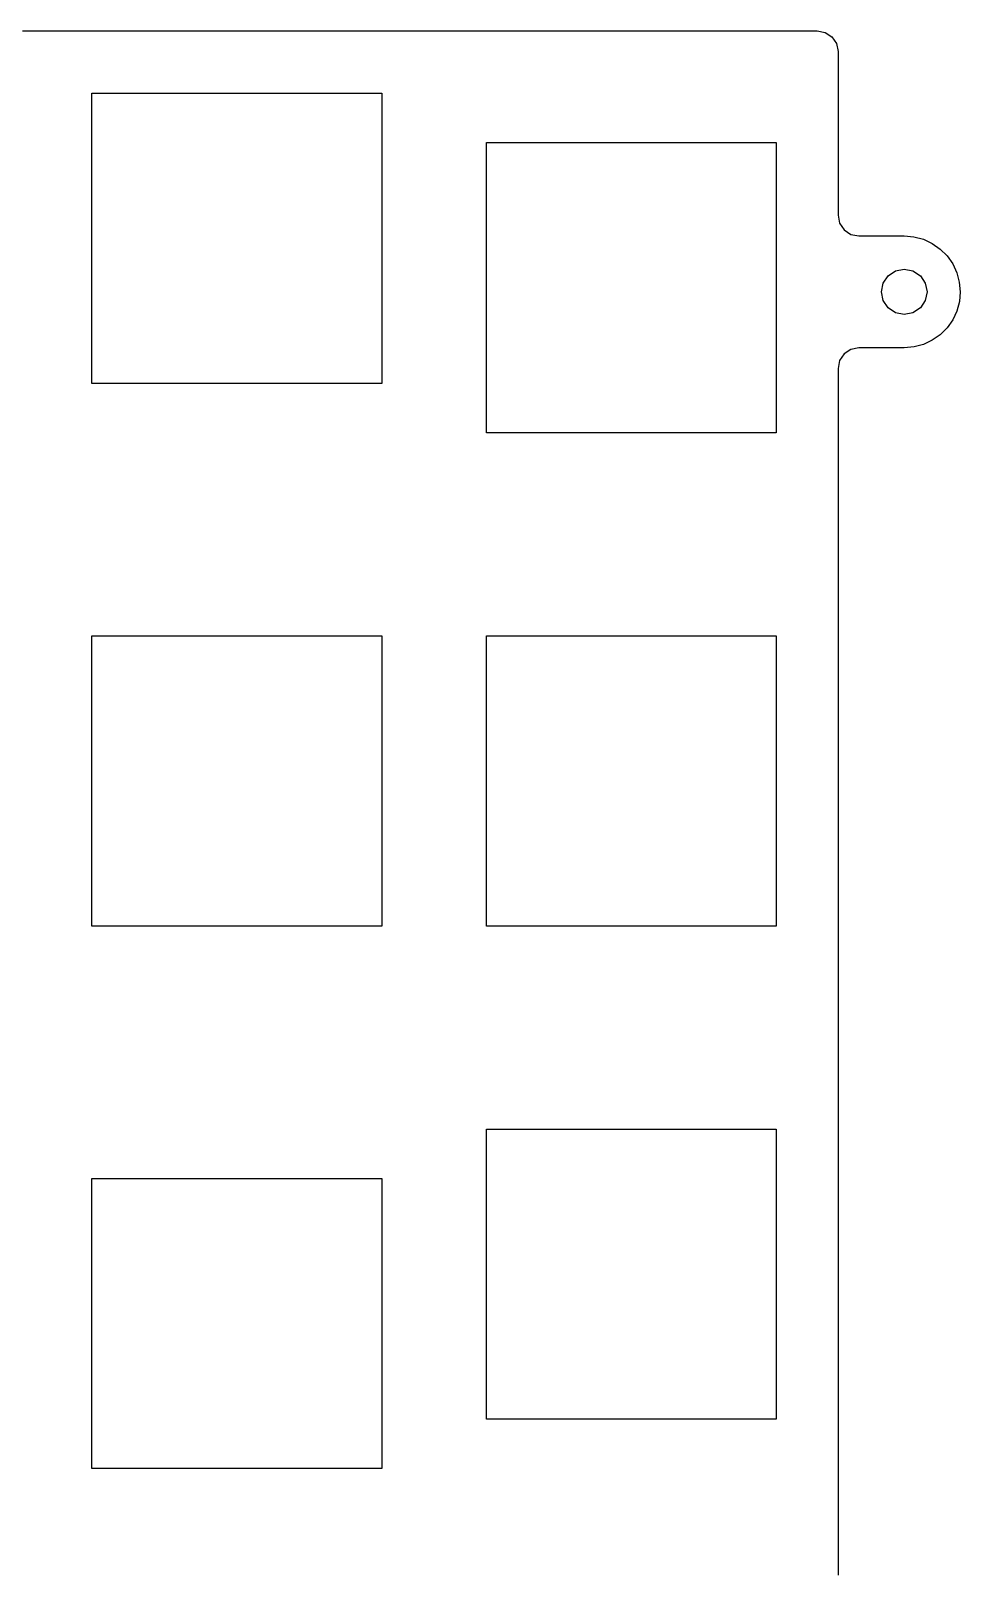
# Model space of a CAD drawing. Extents: x 0 to 218, y 0 to 172.
# Drawn here: x 173.3 to 218.2, y 98 to 172.5 of the extents above; entities that cross this region are included whole.
import ezdxf

# ---------------------------------------------------------------- set-up
doc = ezdxf.new("R2010")
doc.units = 0

msp = doc.modelspace()

# ---------------------------------------------------------------- linework, layer by layer
at = {"layer": 'plate_right'}
for p, q in [((172.918, 172.481), (173.417, 172.481)), ((173.417, 172.481), (173.916, 172.481)), ((173.916, 172.481), (174.415, 172.481)), ((174.415, 172.481), (174.913, 172.481)), ((174.913, 172.481), (175.411, 172.481)), ((175.411, 172.481), (175.91, 172.481)), ((175.91, 172.481), (176.409, 172.481)), ((176.409, 172.481), (176.908, 172.481)), ((176.908, 172.481), (177.405, 172.481)), ((177.405, 172.481), (177.905, 172.481)), ((177.905, 172.481), (178.403, 172.481)), ((178.403, 172.481), (178.902, 172.481)), ((178.902, 172.481), (179.401, 172.481)), ((179.401, 172.481), (179.898, 172.481)), ((179.898, 172.481), (180.397, 172.481)), ((180.397, 172.481), (180.895, 172.481)), ((180.895, 172.481), (181.394, 172.481)), ((181.394, 172.481), (181.892, 172.481)), ((181.892, 172.481), (182.39, 172.481)), ((182.39, 172.481), (182.889, 172.481)), ((182.889, 172.481), (183.388, 172.481)), ((183.388, 172.481), (183.885, 172.481)), ((183.885, 172.481), (184.384, 172.481)), ((184.384, 172.481), (184.883, 172.481)), ((184.883, 172.481), (185.382, 172.481)), ((185.382, 172.481), (185.88, 172.481)), ((185.88, 172.481), (186.379, 172.481)), ((186.379, 172.481), (186.877, 172.481)), ((186.877, 172.481), (187.376, 172.481)), ((187.376, 172.481), (187.875, 172.481)), ((187.875, 172.481), (188.373, 172.481)), ((188.373, 172.481), (188.872, 172.481)), ((188.872, 172.481), (189.371, 172.481)), ((189.371, 172.481), (189.869, 172.481)), ((189.869, 172.481), (190.368, 172.481)), ((190.368, 172.481), (190.867, 172.481)), ((190.867, 172.481), (191.366, 172.481)), ((191.366, 172.481), (191.864, 172.481)), ((191.864, 172.481), (192.362, 172.481)), ((192.362, 172.481), (192.862, 172.481)), ((192.862, 172.481), (193.36, 172.481)), ((193.36, 172.481), (193.859, 172.481)), ((193.859, 172.481), (194.358, 172.481)), ((194.358, 172.481), (194.856, 172.481)), ((194.856, 172.481), (195.355, 172.481)), ((195.355, 172.481), (195.853, 172.481)), ((195.853, 172.481), (196.353, 172.481)), ((196.353, 172.481), (196.852, 172.481)), ((196.852, 172.481), (197.35, 172.481)), ((197.35, 172.481), (197.849, 172.481)), ((197.849, 172.481), (198.347, 172.481)), ((198.347, 172.481), (198.845, 172.481)), ((198.845, 172.481), (199.344, 172.481)), ((199.344, 172.481), (199.843, 172.481)), ((199.843, 172.481), (200.341, 172.481)), ((200.341, 172.481), (200.84, 172.481)), ((200.84, 172.481), (201.338, 172.481)), ((201.338, 172.481), (201.837, 172.481)), ((201.837, 172.481), (202.336, 172.481)), ((202.336, 172.481), (202.834, 172.481)), ((202.834, 172.481), (203.331, 172.481)), ((203.331, 172.481), (203.83, 172.481)), ((203.83, 172.481), (204.329, 172.481)), ((204.329, 172.481), (204.828, 172.481)), ((204.828, 172.481), (205.326, 172.481)), ((205.326, 172.481), (205.824, 172.481)), ((205.824, 172.481), (206.323, 172.481)), ((206.323, 172.481), (206.822, 172.481)), ((206.822, 172.481), (207.321, 172.481)), ((207.321, 172.481), (207.82, 172.481)), ((207.82, 172.481), (208.318, 172.481)), ((208.318, 172.481), (208.817, 172.481)), ((208.817, 172.481), (209.316, 172.481)), ((209.316, 172.481), (209.815, 172.481)), ((209.815, 172.481), (210.314, 172.481)), ((210.314, 172.481), (210.811, 172.481)), ((210.811, 172.481), (211.31, 172.481)), ((211.31, 172.481), (211.693, 172.405)), ((211.693, 172.405), (212.017, 172.188)), ((212.017, 172.188), (212.234, 171.864)), ((212.234, 171.864), (212.31, 171.481)), ((212.31, 171.481), (212.31, 170.986)), ((212.31, 170.986), (212.31, 170.492)), ((212.31, 170.492), (212.31, 169.999)), ((212.31, 169.999), (212.31, 169.504)), ((176.275, 168.965), (176.275, 169.465)), ((176.275, 169.465), (176.775, 169.465)), ((176.775, 169.465), (177.025, 169.465)), ((177.025, 169.465), (177.276, 169.465)), ((177.276, 169.465), (177.776, 169.465)), ((177.776, 169.465), (178.276, 169.465)), ((178.276, 169.465), (178.776, 169.465)), ((178.776, 169.465), (179.275, 169.465)), ((179.275, 169.465), (179.525, 169.465)), ((179.525, 169.465), (179.776, 169.465)), ((179.776, 169.465), (180.276, 169.465)), ((180.276, 169.465), (180.776, 169.465)), ((180.776, 169.465), (181.026, 169.465)), ((181.026, 169.465), (181.277, 169.465)), ((181.277, 169.465), (181.776, 169.465)), ((181.776, 169.465), (182.276, 169.465)), ((182.276, 169.465), (182.776, 169.465)), ((182.776, 169.465), (183.275, 169.465)), ((183.275, 169.465), (183.774, 169.465)), ((183.774, 169.465), (184.024, 169.465)), ((184.024, 169.465), (184.275, 169.465)), ((184.275, 169.465), (184.775, 169.465)), ((184.775, 169.465), (185.275, 169.465)), ((185.275, 169.465), (185.775, 169.465)), ((185.775, 169.465), (186.025, 169.465)), ((186.025, 169.465), (186.276, 169.465)), ((186.276, 169.465), (186.776, 169.465)), ((186.776, 169.465), (187.276, 169.465)), ((187.276, 169.465), (187.776, 169.465)), ((187.776, 169.465), (188.276, 169.465)), ((188.276, 169.465), (188.775, 169.465)), ((188.775, 169.465), (189.275, 169.465)), ((189.275, 169.465), (189.775, 169.465)), ((189.775, 169.465), (190.275, 169.465)), ((190.275, 169.465), (190.275, 168.965)), ((212.31, 169.504), (212.31, 169.011)), ((212.31, 169.011), (212.31, 168.517)), ((176.275, 168.465), (176.275, 168.965)), ((176.275, 167.965), (176.275, 168.465)), ((190.275, 168.965), (190.275, 168.714)), ((190.275, 168.714), (190.275, 168.464)), ((190.275, 168.464), (190.275, 167.964)), ((212.31, 168.517), (212.31, 168.024)), ((176.275, 167.466), (176.275, 167.965)), ((190.275, 167.964), (190.275, 167.464)), ((212.31, 168.024), (212.31, 167.53)), ((212.31, 167.53), (212.31, 167.036)), ((176.275, 166.966), (176.275, 167.466)), ((176.275, 166.466), (176.275, 166.966)), ((190.275, 167.464), (190.275, 166.964)), ((190.275, 166.964), (190.275, 166.465)), ((195.325, 166.584), (195.325, 167.084)), ((195.325, 167.084), (195.825, 167.084)), ((195.825, 167.084), (196.075, 167.084)), ((196.075, 167.084), (196.326, 167.084)), ((196.326, 167.084), (196.826, 167.084)), ((196.826, 167.084), (197.326, 167.084)), ((197.326, 167.084), (197.826, 167.084)), ((197.826, 167.084), (198.325, 167.084)), ((198.325, 167.084), (198.575, 167.084)), ((198.575, 167.084), (198.826, 167.084)), ((198.826, 167.084), (199.326, 167.084)), ((199.326, 167.084), (199.826, 167.084)), ((199.826, 167.084), (200.076, 167.084)), ((200.076, 167.084), (200.327, 167.084)), ((200.327, 167.084), (200.826, 167.084)), ((200.826, 167.084), (201.326, 167.084)), ((201.326, 167.084), (201.826, 167.084)), ((201.826, 167.084), (202.325, 167.084)), ((202.325, 167.084), (202.824, 167.084)), ((202.824, 167.084), (203.074, 167.084)), ((203.074, 167.084), (203.325, 167.084)), ((203.325, 167.084), (203.825, 167.084)), ((203.825, 167.084), (204.325, 167.084)), ((204.325, 167.084), (204.825, 167.084)), ((204.825, 167.084), (205.075, 167.084)), ((205.075, 167.084), (205.326, 167.084)), ((205.326, 167.084), (205.826, 167.084)), ((205.826, 167.084), (206.326, 167.084)), ((206.326, 167.084), (206.826, 167.084)), ((206.826, 167.084), (207.326, 167.084)), ((207.326, 167.084), (207.825, 167.084)), ((207.825, 167.084), (208.325, 167.084)), ((208.325, 167.084), (208.825, 167.084)), ((208.825, 167.084), (209.325, 167.084)), ((209.325, 167.084), (209.325, 166.584)), ((212.31, 167.036), (212.31, 166.543)), ((176.275, 165.966), (176.275, 166.466)), ((190.275, 166.465), (190.275, 166.214)), ((190.275, 166.214), (190.275, 165.964)), ((195.325, 166.084), (195.325, 166.584)), ((195.325, 165.584), (195.325, 166.084)), ((209.325, 166.584), (209.325, 166.333)), ((209.325, 166.333), (209.325, 166.083)), ((209.325, 166.083), (209.325, 165.583)), ((212.31, 166.543), (212.31, 166.048)), ((212.31, 166.048), (212.31, 165.555)), ((176.275, 165.466), (176.275, 165.966)), ((176.275, 165.215), (176.275, 165.466)), ((190.275, 165.964), (190.275, 165.464)), ((190.275, 165.464), (190.275, 164.964)), ((195.325, 165.085), (195.325, 165.584)), ((209.325, 165.583), (209.325, 165.083)), ((212.31, 165.555), (212.31, 165.061)), ((176.275, 164.965), (176.275, 165.215)), ((176.275, 164.465), (176.275, 164.965)), ((190.275, 164.964), (190.275, 164.713)), ((190.275, 164.713), (190.275, 164.463)), ((195.325, 164.585), (195.325, 165.085)), ((195.325, 164.085), (195.325, 164.585)), ((209.325, 165.083), (209.325, 164.583)), ((209.325, 164.583), (209.325, 164.084)), ((212.31, 165.061), (212.31, 164.568)), ((212.31, 164.568), (212.31, 164.075)), ((176.275, 163.965), (176.275, 164.465)), ((176.275, 163.465), (176.275, 163.965)), ((190.275, 164.463), (190.275, 163.964)), ((190.275, 163.964), (190.275, 163.464)), ((195.325, 163.585), (195.325, 164.085)), ((209.325, 164.084), (209.325, 163.833)), ((209.325, 163.833), (209.325, 163.583)), ((212.31, 164.075), (212.31, 163.581)), ((176.275, 163.214), (176.275, 163.465)), ((176.275, 162.964), (176.275, 163.214)), ((190.275, 163.464), (190.275, 162.964)), ((195.325, 163.085), (195.325, 163.585)), ((195.325, 162.834), (195.325, 163.085)), ((209.325, 163.583), (209.325, 163.083)), ((209.325, 163.083), (209.325, 162.583)), ((212.31, 163.581), (212.386, 163.198)), ((212.386, 163.198), (212.603, 162.874)), ((176.275, 162.465), (176.275, 162.964)), ((176.275, 161.966), (176.275, 162.465)), ((190.275, 162.964), (190.275, 162.465)), ((190.275, 162.465), (190.275, 161.966)), ((195.325, 162.584), (195.325, 162.834)), ((195.325, 162.084), (195.325, 162.584)), ((209.325, 162.583), (209.325, 162.332)), ((209.325, 162.332), (209.325, 162.082)), ((212.603, 162.874), (212.927, 162.657)), ((212.927, 162.657), (213.31, 162.581)), ((213.31, 162.581), (213.75, 162.581)), ((213.75, 162.581), (214.191, 162.581)), ((214.191, 162.581), (214.631, 162.581)), ((214.631, 162.581), (215.07, 162.581)), ((215.07, 162.581), (215.51, 162.581)), ((215.51, 162.581), (215.978, 162.54)), ((215.978, 162.54), (216.434, 162.419)), ((216.434, 162.419), (216.86, 162.22)), ((176.275, 161.466), (176.275, 161.966)), ((190.275, 161.966), (190.275, 161.715)), ((190.275, 161.715), (190.275, 161.465)), ((195.325, 161.584), (195.325, 162.084)), ((195.325, 161.084), (195.325, 161.584)), ((209.325, 162.082), (209.325, 161.583)), ((209.325, 161.583), (209.325, 161.083)), ((216.86, 162.22), (217.246, 161.949)), ((217.246, 161.949), (217.578, 161.617)), ((217.578, 161.617), (217.848, 161.232)), ((176.275, 160.966), (176.275, 161.466)), ((176.275, 160.467), (176.275, 160.966)), ((190.275, 161.465), (190.275, 160.965)), ((190.275, 160.965), (190.275, 160.465)), ((195.325, 160.833), (195.325, 161.084)), ((195.325, 160.583), (195.325, 160.833)), ((209.325, 161.083), (209.325, 160.583)), ((214.732, 160.659), (215.09, 160.898)), ((215.09, 160.898), (215.51, 160.981)), ((215.51, 160.981), (215.93, 160.898)), ((215.93, 160.898), (216.288, 160.659)), ((217.848, 161.232), (218.048, 160.805)), ((176.275, 160.216), (176.275, 160.467)), ((176.275, 159.966), (176.275, 160.216)), ((190.275, 160.465), (190.275, 159.965)), ((195.325, 160.084), (195.325, 160.583)), ((195.325, 159.585), (195.325, 160.084)), ((209.325, 160.583), (209.325, 160.084)), ((209.325, 160.084), (209.325, 159.585)), ((214.41, 159.881), (214.493, 160.301)), ((214.493, 160.301), (214.732, 160.659)), ((216.288, 160.659), (216.527, 160.301)), ((216.527, 160.301), (216.61, 159.881)), ((218.048, 160.805), (218.169, 160.351)), ((218.169, 160.351), (218.21, 159.881)), ((176.275, 159.466), (176.275, 159.966)), ((176.275, 158.966), (176.275, 159.466)), ((190.275, 159.965), (190.275, 159.714)), ((190.275, 159.714), (190.275, 159.464)), ((190.275, 159.464), (190.275, 158.964)), ((195.325, 159.085), (195.325, 159.585)), ((209.325, 159.585), (209.325, 159.334)), ((209.325, 159.334), (209.325, 159.084)), ((214.493, 159.461), (214.41, 159.881)), ((214.732, 159.103), (214.493, 159.461)), ((216.527, 159.461), (216.288, 159.103)), ((216.61, 159.881), (216.527, 159.461)), ((218.17, 159.413), (218.048, 158.957)), ((218.21, 159.881), (218.17, 159.413)), ((176.275, 158.715), (176.275, 158.966)), ((176.275, 158.465), (176.275, 158.715)), ((190.275, 158.964), (190.275, 158.464)), ((195.325, 158.585), (195.325, 159.085)), ((195.325, 158.086), (195.325, 158.585)), ((209.325, 159.084), (209.325, 158.584)), ((209.325, 158.584), (209.325, 158.084)), ((215.09, 158.864), (214.732, 159.103)), ((215.51, 158.781), (215.09, 158.864)), ((215.93, 158.864), (215.51, 158.781)), ((216.288, 159.103), (215.93, 158.864)), ((218.048, 158.957), (217.849, 158.531)), ((176.275, 157.966), (176.275, 158.465)), ((176.275, 157.466), (176.275, 157.966)), ((190.275, 158.464), (190.275, 157.964)), ((190.275, 157.964), (190.275, 157.464)), ((195.325, 157.835), (195.325, 158.086)), ((195.325, 157.585), (195.325, 157.835)), ((209.325, 158.084), (209.325, 157.584)), ((217.578, 158.145), (217.246, 157.813)), ((217.849, 158.531), (217.578, 158.145)), ((176.275, 156.966), (176.275, 157.466)), ((190.275, 157.464), (190.275, 156.965)), ((195.325, 157.085), (195.325, 157.585)), ((209.325, 157.584), (209.325, 157.333)), ((209.325, 157.333), (209.325, 157.083)), ((212.927, 157.105), (212.603, 156.888)), ((213.31, 157.181), (212.927, 157.105)), ((213.75, 157.181), (213.31, 157.181)), ((214.189, 157.181), (213.75, 157.181)), ((214.629, 157.181), (214.189, 157.181)), ((215.07, 157.181), (214.629, 157.181)), ((215.51, 157.181), (215.07, 157.181)), ((215.98, 157.222), (215.51, 157.181)), ((216.434, 157.343), (215.98, 157.222)), ((216.861, 157.543), (216.434, 157.343)), ((217.246, 157.813), (216.861, 157.543)), ((176.275, 156.466), (176.275, 156.966)), ((176.275, 156.215), (176.275, 156.466)), ((190.275, 156.965), (190.275, 156.465)), ((190.275, 156.465), (190.275, 155.965)), ((195.325, 156.585), (195.325, 157.085)), ((195.325, 156.334), (195.325, 156.585)), ((209.325, 157.083), (209.325, 156.583)), ((209.325, 156.583), (209.325, 156.083)), ((212.386, 156.564), (212.31, 156.181)), ((212.603, 156.888), (212.386, 156.564)), ((176.275, 155.965), (176.275, 156.215)), ((176.275, 155.465), (176.275, 155.965)), ((190.275, 155.965), (190.275, 155.465)), ((195.325, 156.084), (195.325, 156.334)), ((195.325, 155.585), (195.325, 156.084)), ((209.325, 156.083), (209.325, 155.583)), ((212.31, 156.181), (212.31, 155.685)), ((212.31, 155.685), (212.31, 155.186)), ((176.775, 155.465), (176.275, 155.465)), ((177.275, 155.465), (176.775, 155.465)), ((177.775, 155.465), (177.275, 155.465)), ((178.274, 155.465), (177.775, 155.465)), ((178.774, 155.465), (178.274, 155.465)), ((179.274, 155.465), (178.774, 155.465)), ((179.774, 155.465), (179.274, 155.465)), ((180.274, 155.465), (179.774, 155.465)), ((180.524, 155.465), (180.274, 155.465)), ((180.775, 155.465), (180.524, 155.465)), ((181.275, 155.465), (180.775, 155.465)), ((181.775, 155.465), (181.275, 155.465)), ((182.275, 155.465), (181.775, 155.465)), ((182.525, 155.465), (182.275, 155.465)), ((182.776, 155.465), (182.525, 155.465)), ((183.275, 155.465), (182.776, 155.465)), ((183.774, 155.465), (183.275, 155.465)), ((184.274, 155.465), (183.774, 155.465)), ((184.774, 155.465), (184.274, 155.465)), ((185.273, 155.465), (184.774, 155.465)), ((185.523, 155.465), (185.273, 155.465)), ((185.774, 155.465), (185.523, 155.465)), ((186.274, 155.465), (185.774, 155.465)), ((186.774, 155.465), (186.274, 155.465)), ((187.024, 155.465), (186.774, 155.465)), ((187.275, 155.465), (187.024, 155.465)), ((187.774, 155.465), (187.275, 155.465)), ((188.274, 155.465), (187.774, 155.465)), ((188.774, 155.465), (188.274, 155.465)), ((189.274, 155.465), (188.774, 155.465)), ((189.524, 155.465), (189.274, 155.465)), ((189.775, 155.465), (189.524, 155.465)), ((190.275, 155.465), (189.775, 155.465)), ((195.325, 155.085), (195.325, 155.585)), ((195.325, 154.585), (195.325, 155.085)), ((209.325, 155.583), (209.325, 155.083)), ((209.325, 155.083), (209.325, 154.584)), ((212.31, 155.186), (212.31, 154.689)), ((195.325, 154.085), (195.325, 154.585)), ((209.325, 154.584), (209.325, 154.084)), ((212.31, 154.689), (212.31, 154.19)), ((212.31, 154.19), (212.31, 153.691)), ((195.325, 153.834), (195.325, 154.085)), ((195.325, 153.584), (195.325, 153.834)), ((195.325, 153.084), (195.325, 153.584)), ((209.325, 154.084), (209.325, 153.584)), ((209.325, 153.584), (209.325, 153.084)), ((212.31, 153.691), (212.31, 153.194)), ((195.825, 153.084), (195.325, 153.084)), ((196.325, 153.084), (195.825, 153.084)), ((196.825, 153.084), (196.325, 153.084)), ((197.324, 153.084), (196.825, 153.084)), ((197.824, 153.084), (197.324, 153.084)), ((198.324, 153.084), (197.824, 153.084)), ((198.824, 153.084), (198.324, 153.084)), ((199.324, 153.084), (198.824, 153.084)), ((199.574, 153.084), (199.324, 153.084)), ((199.825, 153.084), (199.574, 153.084)), ((200.325, 153.084), (199.825, 153.084)), ((200.825, 153.084), (200.325, 153.084)), ((201.325, 153.084), (200.825, 153.084)), ((201.575, 153.084), (201.325, 153.084)), ((201.826, 153.084), (201.575, 153.084)), ((202.325, 153.084), (201.826, 153.084)), ((202.824, 153.084), (202.325, 153.084)), ((203.324, 153.084), (202.824, 153.084)), ((203.824, 153.084), (203.324, 153.084)), ((204.323, 153.084), (203.824, 153.084)), ((204.573, 153.084), (204.323, 153.084)), ((204.824, 153.084), (204.573, 153.084)), ((205.324, 153.084), (204.824, 153.084)), ((205.824, 153.084), (205.324, 153.084)), ((206.074, 153.084), (205.824, 153.084)), ((206.325, 153.084), (206.074, 153.084)), ((206.824, 153.084), (206.325, 153.084)), ((207.324, 153.084), (206.824, 153.084)), ((207.824, 153.084), (207.324, 153.084)), ((208.324, 153.084), (207.824, 153.084)), ((208.574, 153.084), (208.324, 153.084)), ((208.825, 153.084), (208.574, 153.084)), ((209.325, 153.084), (208.825, 153.084)), ((212.31, 153.194), (212.31, 152.696)), ((212.31, 152.696), (212.31, 152.198)), ((212.31, 152.198), (212.31, 151.7)), ((212.31, 151.7), (212.31, 151.202)), ((212.31, 151.202), (212.31, 150.705)), ((212.31, 150.705), (212.31, 150.207)), ((212.31, 150.207), (212.31, 149.709)), ((212.31, 149.709), (212.31, 149.21)), ((212.31, 149.21), (212.31, 148.713)), ((212.31, 148.713), (212.31, 148.215)), ((212.31, 148.215), (212.31, 147.718)), ((212.31, 147.718), (212.31, 147.22)), ((212.31, 147.22), (212.31, 146.724)), ((212.31, 146.724), (212.31, 146.226)), ((212.31, 146.226), (212.31, 145.728)), ((212.31, 145.728), (212.31, 145.23)), ((212.31, 145.23), (212.31, 144.733)), ((212.31, 144.733), (212.31, 144.235)), ((212.31, 144.235), (212.31, 143.738)), ((212.31, 143.738), (212.31, 143.24)), ((176.275, 142.771), (176.275, 143.271)), ((176.275, 143.271), (176.775, 143.271)), ((176.775, 143.271), (177.025, 143.271)), ((177.025, 143.271), (177.276, 143.271)), ((177.276, 143.271), (177.776, 143.271)), ((177.776, 143.271), (178.276, 143.271)), ((178.276, 143.271), (178.776, 143.271)), ((178.776, 143.271), (179.275, 143.271)), ((179.275, 143.271), (179.525, 143.271)), ((179.525, 143.271), (179.776, 143.271)), ((179.776, 143.271), (180.276, 143.271)), ((180.276, 143.271), (180.776, 143.271)), ((180.776, 143.271), (181.026, 143.271)), ((181.026, 143.271), (181.277, 143.271)), ((181.277, 143.271), (181.776, 143.271)), ((181.776, 143.271), (182.276, 143.271)), ((182.276, 143.271), (182.776, 143.271)), ((182.776, 143.271), (183.275, 143.271)), ((183.275, 143.271), (183.774, 143.271)), ((183.774, 143.271), (184.024, 143.271)), ((184.024, 143.271), (184.275, 143.271)), ((184.275, 143.271), (184.775, 143.271)), ((184.775, 143.271), (185.275, 143.271)), ((185.275, 143.271), (185.775, 143.271)), ((185.775, 143.271), (186.025, 143.271)), ((186.025, 143.271), (186.276, 143.271)), ((186.276, 143.271), (186.776, 143.271)), ((186.776, 143.271), (187.276, 143.271)), ((187.276, 143.271), (187.776, 143.271)), ((187.776, 143.271), (188.276, 143.271)), ((188.276, 143.271), (188.775, 143.271)), ((188.775, 143.271), (189.275, 143.271)), ((189.275, 143.271), (189.775, 143.271)), ((189.775, 143.271), (190.275, 143.271)), ((190.275, 143.271), (190.275, 142.771)), ((195.325, 143.271), (195.807, 143.271)), ((195.325, 142.771), (195.325, 143.271)), ((195.807, 143.271), (196.29, 143.271)), ((196.29, 143.271), (196.772, 143.271)), ((196.772, 143.271), (197.254, 143.271)), ((197.254, 143.271), (197.737, 143.271)), ((197.737, 143.271), (198.219, 143.271)), ((198.219, 143.271), (198.703, 143.271)), ((198.703, 143.271), (199.186, 143.271)), ((199.186, 143.271), (199.669, 143.271)), ((199.669, 143.271), (200.152, 143.271)), ((200.152, 143.271), (200.634, 143.271)), ((200.634, 143.271), (201.116, 143.271)), ((201.116, 143.271), (201.598, 143.271)), ((201.598, 143.271), (202.081, 143.271)), ((202.081, 143.271), (202.563, 143.271)), ((202.563, 143.271), (203.046, 143.271)), ((203.046, 143.271), (203.528, 143.271)), ((203.528, 143.271), (204.011, 143.271)), ((204.011, 143.271), (204.494, 143.271)), ((204.494, 143.271), (204.977, 143.271)), ((204.977, 143.271), (205.459, 143.271)), ((205.459, 143.271), (205.943, 143.271)), ((205.943, 143.271), (206.425, 143.271)), ((206.425, 143.271), (206.908, 143.271)), ((206.908, 143.271), (207.392, 143.271)), ((207.392, 143.271), (207.876, 143.271)), ((207.876, 143.271), (208.358, 143.271)), ((208.358, 143.271), (208.842, 143.271)), ((208.842, 143.271), (209.325, 143.271)), ((209.325, 143.271), (209.325, 142.771)), ((212.31, 143.24), (212.31, 142.742)), ((176.275, 142.271), (176.275, 142.771)), ((176.275, 141.771), (176.275, 142.271)), ((190.275, 142.771), (190.275, 142.52)), ((190.275, 142.52), (190.275, 142.27)), ((190.275, 142.27), (190.275, 141.77)), ((195.325, 142.271), (195.325, 142.771)), ((195.325, 141.771), (195.325, 142.271)), ((209.325, 142.771), (209.325, 142.52)), ((209.325, 142.52), (209.325, 142.27)), ((209.325, 142.27), (209.325, 141.77)), ((212.31, 142.742), (212.31, 142.244)), ((212.31, 142.244), (212.31, 141.746)), ((176.275, 141.272), (176.275, 141.771)), ((190.275, 141.77), (190.275, 141.27)), ((195.325, 141.272), (195.325, 141.771)), ((209.325, 141.77), (209.325, 141.27)), ((212.31, 141.746), (212.31, 141.249)), ((176.275, 140.772), (176.275, 141.272)), ((176.275, 140.272), (176.275, 140.772)), ((190.275, 141.27), (190.275, 140.77)), ((190.275, 140.77), (190.275, 140.271)), ((195.325, 140.772), (195.325, 141.272)), ((195.325, 140.272), (195.325, 140.772)), ((209.325, 141.27), (209.325, 140.77)), ((209.325, 140.77), (209.325, 140.271)), ((212.31, 141.249), (212.31, 140.751)), ((212.31, 140.751), (212.31, 140.252)), ((176.275, 139.772), (176.275, 140.272)), ((190.275, 140.271), (190.275, 140.02)), ((190.275, 140.02), (190.275, 139.77)), ((195.325, 139.772), (195.325, 140.272)), ((209.325, 140.271), (209.325, 140.02)), ((209.325, 140.02), (209.325, 139.77)), ((212.31, 140.252), (212.31, 139.755)), ((176.275, 139.272), (176.275, 139.772)), ((176.275, 139.021), (176.275, 139.272)), ((190.275, 139.77), (190.275, 139.27)), ((190.275, 139.27), (190.275, 138.77)), ((195.325, 139.272), (195.325, 139.772)), ((195.325, 139.021), (195.325, 139.272)), ((209.325, 139.77), (209.325, 139.27)), ((209.325, 139.27), (209.325, 138.77)), ((212.31, 139.755), (212.31, 139.257)), ((212.31, 139.257), (212.31, 138.759)), ((176.275, 138.771), (176.275, 139.021)), ((176.275, 138.271), (176.275, 138.771)), ((190.275, 138.77), (190.275, 138.519)), ((190.275, 138.519), (190.275, 138.269)), ((195.325, 138.771), (195.325, 139.021)), ((195.325, 138.271), (195.325, 138.771)), ((209.325, 138.77), (209.325, 138.519)), ((209.325, 138.519), (209.325, 138.269)), ((212.31, 138.759), (212.31, 138.261)), ((176.275, 137.771), (176.275, 138.271)), ((176.275, 137.271), (176.275, 137.771)), ((190.275, 138.269), (190.275, 137.77)), ((190.275, 137.77), (190.275, 137.27)), ((195.325, 137.771), (195.325, 138.271)), ((195.325, 137.271), (195.325, 137.771)), ((209.325, 138.269), (209.325, 137.77)), ((209.325, 137.77), (209.325, 137.27)), ((212.31, 138.261), (212.31, 137.763)), ((212.31, 137.763), (212.31, 137.264)), ((176.275, 137.02), (176.275, 137.271)), ((176.275, 136.77), (176.275, 137.02)), ((190.275, 137.27), (190.275, 136.77)), ((195.325, 137.02), (195.325, 137.271)), ((195.325, 136.77), (195.325, 137.02)), ((209.325, 137.27), (209.325, 136.77)), ((212.31, 137.264), (212.31, 136.766)), ((176.275, 136.271), (176.275, 136.77)), ((176.275, 135.772), (176.275, 136.271)), ((190.275, 136.77), (190.275, 136.271)), ((190.275, 136.271), (190.275, 135.772)), ((195.325, 136.271), (195.325, 136.77)), ((195.325, 135.772), (195.325, 136.271)), ((209.325, 136.77), (209.325, 136.271)), ((209.325, 136.271), (209.325, 135.772)), ((212.31, 136.766), (212.31, 136.268)), ((212.31, 136.268), (212.31, 135.769)), ((176.275, 135.272), (176.275, 135.772)), ((190.275, 135.772), (190.275, 135.521)), ((190.275, 135.521), (190.275, 135.271)), ((195.325, 135.272), (195.325, 135.772)), ((209.325, 135.772), (209.325, 135.521)), ((209.325, 135.521), (209.325, 135.271)), ((212.31, 135.769), (212.31, 135.27)), ((176.275, 134.772), (176.275, 135.272)), ((176.275, 134.273), (176.275, 134.772)), ((190.275, 135.271), (190.275, 134.771)), ((190.275, 134.771), (190.275, 134.271)), ((195.325, 134.772), (195.325, 135.272)), ((195.325, 134.273), (195.325, 134.772)), ((209.325, 135.271), (209.325, 134.771)), ((209.325, 134.771), (209.325, 134.271)), ((212.31, 135.27), (212.31, 134.773)), ((212.31, 134.773), (212.31, 134.274)), ((176.275, 134.022), (176.275, 134.273)), ((176.275, 133.772), (176.275, 134.022)), ((190.275, 134.271), (190.275, 133.771)), ((195.325, 134.022), (195.325, 134.273)), ((195.325, 133.772), (195.325, 134.022)), ((209.325, 134.271), (209.325, 133.771)), ((212.31, 134.274), (212.31, 133.776)), ((176.275, 133.272), (176.275, 133.772)), ((176.275, 132.772), (176.275, 133.272)), ((190.275, 133.771), (190.275, 133.52)), ((190.275, 133.52), (190.275, 133.27)), ((190.275, 133.27), (190.275, 132.77)), ((195.325, 133.272), (195.325, 133.772)), ((195.325, 132.772), (195.325, 133.272)), ((209.325, 133.771), (209.325, 133.52)), ((209.325, 133.52), (209.325, 133.27)), ((209.325, 133.27), (209.325, 132.77)), ((212.31, 133.776), (212.31, 133.278)), ((212.31, 133.278), (212.31, 132.779)), ((176.275, 132.521), (176.275, 132.772)), ((176.275, 132.271), (176.275, 132.521)), ((190.275, 132.77), (190.275, 132.27)), ((195.325, 132.521), (195.325, 132.772)), ((195.325, 132.271), (195.325, 132.521)), ((209.325, 132.77), (209.325, 132.27)), ((212.31, 132.779), (212.31, 132.282)), ((176.275, 131.772), (176.275, 132.271)), ((190.275, 132.27), (190.275, 131.77)), ((195.325, 131.772), (195.325, 132.271)), ((209.325, 132.27), (209.325, 131.77)), ((212.31, 132.282), (212.31, 131.784)), ((212.31, 131.784), (212.31, 131.286)), ((176.275, 131.272), (176.275, 131.772)), ((176.275, 130.772), (176.275, 131.272)), ((190.275, 131.77), (190.275, 131.27)), ((190.275, 131.27), (190.275, 130.771)), ((195.325, 131.272), (195.325, 131.772)), ((195.325, 130.772), (195.325, 131.272)), ((209.325, 131.77), (209.325, 131.27)), ((209.325, 131.27), (209.325, 130.771)), ((212.31, 131.286), (212.31, 130.788)), ((176.275, 130.272), (176.275, 130.772)), ((190.275, 130.771), (190.275, 130.271)), ((195.325, 130.272), (195.325, 130.772)), ((209.325, 130.771), (209.325, 130.271)), ((212.31, 130.788), (212.31, 130.29)), ((212.31, 130.29), (212.31, 129.793)), ((176.275, 130.021), (176.275, 130.272)), ((176.275, 129.771), (176.275, 130.021)), ((176.275, 129.271), (176.275, 129.771)), ((190.275, 130.271), (190.275, 129.771)), ((190.275, 129.771), (190.275, 129.271)), ((195.325, 130.021), (195.325, 130.272)), ((195.325, 129.771), (195.325, 130.021)), ((195.325, 129.271), (195.325, 129.771)), ((209.325, 130.271), (209.325, 129.771)), ((209.325, 129.771), (209.325, 129.271)), ((212.31, 129.793), (212.31, 129.295)), ((176.775, 129.271), (176.275, 129.271)), ((177.275, 129.271), (176.775, 129.271)), ((177.775, 129.271), (177.275, 129.271)), ((178.274, 129.271), (177.775, 129.271)), ((178.774, 129.271), (178.274, 129.271)), ((179.274, 129.271), (178.774, 129.271)), ((179.774, 129.271), (179.274, 129.271)), ((180.274, 129.271), (179.774, 129.271)), ((180.524, 129.271), (180.274, 129.271)), ((180.775, 129.271), (180.524, 129.271)), ((181.275, 129.271), (180.775, 129.271)), ((181.775, 129.271), (181.275, 129.271)), ((182.275, 129.271), (181.775, 129.271)), ((182.525, 129.271), (182.275, 129.271)), ((182.776, 129.271), (182.525, 129.271)), ((183.275, 129.271), (182.776, 129.271)), ((183.774, 129.271), (183.275, 129.271)), ((184.274, 129.271), (183.774, 129.271)), ((184.774, 129.271), (184.274, 129.271)), ((185.273, 129.271), (184.774, 129.271)), ((185.523, 129.271), (185.273, 129.271)), ((185.774, 129.271), (185.523, 129.271)), ((186.274, 129.271), (185.774, 129.271)), ((186.774, 129.271), (186.274, 129.271)), ((187.024, 129.271), (186.774, 129.271)), ((187.275, 129.271), (187.024, 129.271)), ((187.774, 129.271), (187.275, 129.271)), ((188.274, 129.271), (187.774, 129.271)), ((188.774, 129.271), (188.274, 129.271)), ((189.274, 129.271), (188.774, 129.271)), ((189.524, 129.271), (189.274, 129.271)), ((189.775, 129.271), (189.524, 129.271)), ((190.275, 129.271), (189.775, 129.271)), ((195.825, 129.271), (195.325, 129.271)), ((196.325, 129.271), (195.825, 129.271)), ((196.825, 129.271), (196.325, 129.271)), ((197.324, 129.271), (196.825, 129.271)), ((197.824, 129.271), (197.324, 129.271)), ((198.324, 129.271), (197.824, 129.271)), ((198.824, 129.271), (198.324, 129.271)), ((199.324, 129.271), (198.824, 129.271)), ((199.574, 129.271), (199.324, 129.271)), ((199.825, 129.271), (199.574, 129.271)), ((200.325, 129.271), (199.825, 129.271)), ((200.825, 129.271), (200.325, 129.271)), ((201.325, 129.271), (200.825, 129.271)), ((201.575, 129.271), (201.325, 129.271)), ((201.826, 129.271), (201.575, 129.271)), ((202.325, 129.271), (201.826, 129.271)), ((202.824, 129.271), (202.325, 129.271)), ((203.324, 129.271), (202.824, 129.271)), ((203.824, 129.271), (203.324, 129.271)), ((204.323, 129.271), (203.824, 129.271)), ((204.573, 129.271), (204.323, 129.271)), ((204.824, 129.271), (204.573, 129.271)), ((205.324, 129.271), (204.824, 129.271)), ((205.824, 129.271), (205.324, 129.271)), ((206.074, 129.271), (205.824, 129.271)), ((206.325, 129.271), (206.074, 129.271)), ((206.824, 129.271), (206.325, 129.271)), ((207.324, 129.271), (206.824, 129.271)), ((207.824, 129.271), (207.324, 129.271)), ((208.324, 129.271), (207.824, 129.271)), ((208.574, 129.271), (208.324, 129.271)), ((208.825, 129.271), (208.574, 129.271)), ((209.325, 129.271), (208.825, 129.271)), ((212.31, 129.295), (212.31, 128.797)), ((212.31, 128.797), (212.31, 128.299)), ((212.31, 128.299), (212.31, 127.801)), ((212.31, 127.801), (212.31, 127.304)), ((212.31, 127.304), (212.31, 126.805)), ((212.31, 126.805), (212.31, 126.308)), ((212.31, 126.308), (212.31, 125.81)), ((212.31, 125.81), (212.31, 125.312)), ((212.31, 125.312), (212.31, 124.814)), ((212.31, 124.814), (212.31, 124.316)), ((212.31, 124.316), (212.31, 123.818)), ((212.31, 123.818), (212.31, 123.32)), ((212.31, 123.32), (212.31, 122.822)), ((212.31, 122.822), (212.31, 122.324)), ((212.31, 122.324), (212.31, 121.827)), ((212.31, 121.827), (212.31, 121.328)), ((212.31, 121.328), (212.31, 120.83)), ((212.31, 120.83), (212.31, 120.332)), ((212.31, 120.332), (212.31, 119.834)), ((195.325, 118.959), (195.325, 119.459)), ((195.325, 119.459), (195.825, 119.459)), ((195.825, 119.459), (196.075, 119.459)), ((196.075, 119.459), (196.326, 119.459)), ((196.326, 119.459), (196.826, 119.459)), ((196.826, 119.459), (197.326, 119.459)), ((197.326, 119.459), (197.826, 119.459)), ((197.826, 119.459), (198.325, 119.459)), ((198.325, 119.459), (198.575, 119.459)), ((198.575, 119.459), (198.826, 119.459)), ((198.826, 119.459), (199.326, 119.459)), ((199.326, 119.459), (199.826, 119.459)), ((199.826, 119.459), (200.076, 119.459)), ((200.076, 119.459), (200.327, 119.459)), ((200.327, 119.459), (200.826, 119.459)), ((200.826, 119.459), (201.326, 119.459)), ((201.326, 119.459), (201.826, 119.459)), ((201.826, 119.459), (202.325, 119.459)), ((202.325, 119.459), (202.824, 119.459)), ((202.824, 119.459), (203.074, 119.459)), ((203.074, 119.459), (203.325, 119.459)), ((203.325, 119.459), (203.825, 119.459)), ((203.825, 119.459), (204.325, 119.459)), ((204.325, 119.459), (204.825, 119.459)), ((204.825, 119.459), (205.075, 119.459)), ((205.075, 119.459), (205.326, 119.459)), ((205.326, 119.459), (205.826, 119.459)), ((205.826, 119.459), (206.326, 119.459)), ((206.326, 119.459), (206.826, 119.459)), ((206.826, 119.459), (207.326, 119.459)), ((207.326, 119.459), (207.825, 119.459)), ((207.825, 119.459), (208.325, 119.459)), ((208.325, 119.459), (208.825, 119.459)), ((208.825, 119.459), (209.325, 119.459)), ((209.325, 119.459), (209.325, 118.959)), ((212.31, 119.834), (212.31, 119.336)), ((212.31, 119.336), (212.31, 118.837)), ((195.325, 118.459), (195.325, 118.959)), ((195.325, 117.959), (195.325, 118.459)), ((209.325, 118.959), (209.325, 118.708)), ((209.325, 118.708), (209.325, 118.458)), ((209.325, 118.458), (209.325, 117.958)), ((212.31, 118.837), (212.31, 118.34)), ((195.325, 117.46), (195.325, 117.959)), ((209.325, 117.958), (209.325, 117.458)), ((212.31, 118.34), (212.31, 117.842)), ((212.31, 117.842), (212.31, 117.345)), ((176.275, 116.578), (176.275, 117.078)), ((176.275, 117.078), (176.775, 117.078)), ((176.775, 117.078), (177.025, 117.078)), ((177.025, 117.078), (177.276, 117.078)), ((177.276, 117.078), (177.776, 117.078)), ((177.776, 117.078), (178.276, 117.078)), ((178.276, 117.078), (178.776, 117.078)), ((178.776, 117.078), (179.275, 117.078)), ((179.275, 117.078), (179.525, 117.078)), ((179.525, 117.078), (179.776, 117.078)), ((179.776, 117.078), (180.276, 117.078)), ((180.276, 117.078), (180.776, 117.078)), ((180.776, 117.078), (181.026, 117.078)), ((181.026, 117.078), (181.277, 117.078)), ((181.277, 117.078), (181.776, 117.078)), ((181.776, 117.078), (182.276, 117.078)), ((182.276, 117.078), (182.776, 117.078)), ((182.776, 117.078), (183.275, 117.078)), ((183.275, 117.078), (183.774, 117.078)), ((183.774, 117.078), (184.024, 117.078)), ((184.024, 117.078), (184.275, 117.078)), ((184.275, 117.078), (184.775, 117.078)), ((184.775, 117.078), (185.275, 117.078)), ((185.275, 117.078), (185.775, 117.078)), ((185.775, 117.078), (186.025, 117.078)), ((186.025, 117.078), (186.276, 117.078)), ((186.276, 117.078), (186.776, 117.078)), ((186.776, 117.078), (187.276, 117.078)), ((187.276, 117.078), (187.776, 117.078)), ((187.776, 117.078), (188.276, 117.078)), ((188.276, 117.078), (188.775, 117.078)), ((188.775, 117.078), (189.275, 117.078)), ((189.275, 117.078), (189.775, 117.078)), ((189.775, 117.078), (190.275, 117.078)), ((190.275, 117.078), (190.275, 116.578)), ((195.325, 116.96), (195.325, 117.46)), ((195.325, 116.46), (195.325, 116.96)), ((209.325, 117.458), (209.325, 116.958)), ((209.325, 116.958), (209.325, 116.459)), ((212.31, 117.345), (212.31, 116.847)), ((176.275, 116.078), (176.275, 116.578)), ((190.275, 116.578), (190.275, 116.327)), ((190.275, 116.327), (190.275, 116.077)), ((195.325, 115.96), (195.325, 116.46)), ((209.325, 116.459), (209.325, 116.208)), ((209.325, 116.208), (209.325, 115.958)), ((212.31, 116.847), (212.31, 116.349)), ((212.31, 116.349), (212.31, 115.852)), ((176.275, 115.578), (176.275, 116.078)), ((176.275, 115.079), (176.275, 115.578)), ((190.275, 116.077), (190.275, 115.577)), ((190.275, 115.577), (190.275, 115.077)), ((195.325, 115.46), (195.325, 115.96)), ((195.325, 115.209), (195.325, 115.46)), ((209.325, 115.958), (209.325, 115.458)), ((209.325, 115.458), (209.325, 114.958)), ((212.31, 115.852), (212.31, 115.354)), ((176.275, 114.579), (176.275, 115.079)), ((190.275, 115.077), (190.275, 114.577)), ((195.325, 114.959), (195.325, 115.209)), ((195.325, 114.459), (195.325, 114.959)), ((209.325, 114.958), (209.325, 114.707)), ((209.325, 114.707), (209.325, 114.457)), ((212.31, 115.354), (212.31, 114.856)), ((212.31, 114.856), (212.31, 114.357)), ((176.275, 114.079), (176.275, 114.579)), ((176.275, 113.579), (176.275, 114.079)), ((190.275, 114.577), (190.275, 114.078)), ((190.275, 114.078), (190.275, 113.827)), ((195.325, 113.959), (195.325, 114.459)), ((195.325, 113.459), (195.325, 113.959)), ((209.325, 114.457), (209.325, 113.958)), ((209.325, 113.958), (209.325, 113.458)), ((212.31, 114.357), (212.31, 113.86)), ((176.275, 113.079), (176.275, 113.579)), ((190.275, 113.827), (190.275, 113.577)), ((190.275, 113.577), (190.275, 113.077)), ((195.325, 113.208), (195.325, 113.459)), ((195.325, 112.958), (195.325, 113.208)), ((209.325, 113.458), (209.325, 112.958)), ((212.31, 113.86), (212.31, 113.361)), ((212.31, 113.361), (212.31, 112.863)), ((176.275, 112.828), (176.275, 113.079)), ((176.275, 112.578), (176.275, 112.828)), ((176.275, 112.078), (176.275, 112.578)), ((190.275, 113.077), (190.275, 112.577)), ((190.275, 112.577), (190.275, 112.326)), ((195.325, 112.459), (195.325, 112.958)), ((195.325, 111.96), (195.325, 112.459)), ((209.325, 112.958), (209.325, 112.459)), ((209.325, 112.459), (209.325, 111.96)), ((212.31, 112.863), (212.31, 112.366)), ((176.275, 111.578), (176.275, 112.078)), ((190.275, 112.326), (190.275, 112.076)), ((190.275, 112.076), (190.275, 111.577)), ((195.325, 111.46), (195.325, 111.96)), ((209.325, 111.96), (209.325, 111.709)), ((209.325, 111.709), (209.325, 111.459)), ((212.31, 112.366), (212.31, 111.868)), ((212.31, 111.868), (212.31, 111.371)), ((176.275, 111.078), (176.275, 111.578)), ((176.275, 110.827), (176.275, 111.078)), ((190.275, 111.577), (190.275, 111.077)), ((190.275, 111.077), (190.275, 110.577)), ((195.325, 110.96), (195.325, 111.46)), ((195.325, 110.461), (195.325, 110.96)), ((209.325, 111.459), (209.325, 110.959)), ((209.325, 110.959), (209.325, 110.459)), ((212.31, 111.371), (212.31, 110.872)), ((176.275, 110.577), (176.275, 110.827)), ((176.275, 110.078), (176.275, 110.577)), ((190.275, 110.577), (190.275, 110.078)), ((195.325, 110.21), (195.325, 110.461)), ((195.325, 109.96), (195.325, 110.21)), ((209.325, 110.459), (209.325, 109.959)), ((212.31, 110.872), (212.31, 110.374)), ((212.31, 110.374), (212.31, 109.876)), ((176.275, 109.579), (176.275, 110.078)), ((176.275, 109.079), (176.275, 109.579)), ((190.275, 110.078), (190.275, 109.579)), ((190.275, 109.579), (190.275, 109.328)), ((195.325, 109.46), (195.325, 109.96)), ((195.325, 108.96), (195.325, 109.46)), ((209.325, 109.959), (209.325, 109.708)), ((209.325, 109.708), (209.325, 109.458)), ((209.325, 109.458), (209.325, 108.958)), ((212.31, 109.876), (212.31, 109.379)), ((176.275, 108.579), (176.275, 109.079)), ((190.275, 109.328), (190.275, 109.078)), ((190.275, 109.078), (190.275, 108.578)), ((195.325, 108.709), (195.325, 108.96)), ((195.325, 108.459), (195.325, 108.709)), ((209.325, 108.958), (209.325, 108.458)), ((212.31, 109.379), (212.31, 108.881)), ((212.31, 108.881), (212.31, 108.384)), ((176.275, 108.08), (176.275, 108.579)), ((176.275, 107.829), (176.275, 108.08)), ((190.275, 108.578), (190.275, 108.078)), ((190.275, 108.078), (190.275, 107.578)), ((195.325, 107.96), (195.325, 108.459)), ((195.325, 107.46), (195.325, 107.96)), ((209.325, 108.458), (209.325, 107.958)), ((209.325, 107.958), (209.325, 107.458)), ((212.31, 108.384), (212.31, 107.886)), ((176.275, 107.579), (176.275, 107.829)), ((176.275, 107.079), (176.275, 107.579)), ((190.275, 107.578), (190.275, 107.327)), ((190.275, 107.327), (190.275, 107.077)), ((195.325, 106.96), (195.325, 107.46)), ((209.325, 107.458), (209.325, 106.959)), ((212.31, 107.886), (212.31, 107.389)), ((212.31, 107.389), (212.31, 106.891)), ((176.275, 106.579), (176.275, 107.079)), ((176.275, 106.328), (176.275, 106.579)), ((190.275, 107.077), (190.275, 106.577)), ((190.275, 106.577), (190.275, 106.077)), ((195.325, 106.46), (195.325, 106.96)), ((209.325, 106.959), (209.325, 106.459)), ((212.31, 106.891), (212.31, 106.393)), ((176.275, 106.078), (176.275, 106.328)), ((176.275, 105.579), (176.275, 106.078)), ((190.275, 106.077), (190.275, 105.577)), ((195.325, 106.209), (195.325, 106.46)), ((195.325, 105.959), (195.325, 106.209)), ((195.325, 105.459), (195.325, 105.959)), ((209.325, 106.459), (209.325, 105.959)), ((209.325, 105.959), (209.325, 105.459)), ((212.31, 106.393), (212.31, 105.896)), ((212.31, 105.896), (212.31, 105.397)), ((176.275, 105.079), (176.275, 105.579)), ((176.275, 104.579), (176.275, 105.079)), ((190.275, 105.577), (190.275, 105.077)), ((190.275, 105.077), (190.275, 104.578)), ((195.825, 105.459), (195.325, 105.459)), ((196.325, 105.459), (195.825, 105.459)), ((196.825, 105.459), (196.325, 105.459)), ((197.324, 105.459), (196.825, 105.459)), ((197.824, 105.459), (197.324, 105.459)), ((198.324, 105.459), (197.824, 105.459)), ((198.824, 105.459), (198.324, 105.459)), ((199.324, 105.459), (198.824, 105.459)), ((199.574, 105.459), (199.324, 105.459)), ((199.825, 105.459), (199.574, 105.459)), ((200.325, 105.459), (199.825, 105.459)), ((200.825, 105.459), (200.325, 105.459)), ((201.325, 105.459), (200.825, 105.459)), ((201.575, 105.459), (201.325, 105.459)), ((201.826, 105.459), (201.575, 105.459)), ((202.325, 105.459), (201.826, 105.459)), ((202.824, 105.459), (202.325, 105.459)), ((203.324, 105.459), (202.824, 105.459)), ((203.824, 105.459), (203.324, 105.459)), ((204.323, 105.459), (203.824, 105.459)), ((204.573, 105.459), (204.323, 105.459)), ((204.824, 105.459), (204.573, 105.459)), ((205.324, 105.459), (204.824, 105.459)), ((205.824, 105.459), (205.324, 105.459)), ((206.074, 105.459), (205.824, 105.459)), ((206.325, 105.459), (206.074, 105.459)), ((206.824, 105.459), (206.325, 105.459)), ((207.324, 105.459), (206.824, 105.459)), ((207.824, 105.459), (207.324, 105.459)), ((208.324, 105.459), (207.824, 105.459)), ((208.574, 105.459), (208.324, 105.459)), ((208.825, 105.459), (208.574, 105.459)), ((209.325, 105.459), (208.825, 105.459)), ((212.31, 105.397), (212.31, 104.899)), ((176.275, 104.079), (176.275, 104.579)), ((190.275, 104.578), (190.275, 104.078)), ((212.31, 104.899), (212.31, 104.401)), ((212.31, 104.401), (212.31, 103.903)), ((176.275, 103.828), (176.275, 104.079)), ((176.275, 103.578), (176.275, 103.828)), ((176.275, 103.078), (176.275, 103.578)), ((190.275, 104.078), (190.275, 103.578)), ((190.275, 103.578), (190.275, 103.078)), ((212.31, 103.903), (212.31, 103.406)), ((176.775, 103.078), (176.275, 103.078)), ((177.275, 103.078), (176.775, 103.078)), ((177.775, 103.078), (177.275, 103.078)), ((178.274, 103.078), (177.775, 103.078)), ((178.774, 103.078), (178.274, 103.078)), ((179.274, 103.078), (178.774, 103.078)), ((179.774, 103.078), (179.274, 103.078)), ((180.274, 103.078), (179.774, 103.078)), ((180.524, 103.078), (180.274, 103.078)), ((180.775, 103.078), (180.524, 103.078)), ((181.275, 103.078), (180.775, 103.078)), ((181.775, 103.078), (181.275, 103.078)), ((182.275, 103.078), (181.775, 103.078)), ((182.525, 103.078), (182.275, 103.078)), ((182.776, 103.078), (182.525, 103.078)), ((183.275, 103.078), (182.776, 103.078)), ((183.774, 103.078), (183.275, 103.078)), ((184.274, 103.078), (183.774, 103.078)), ((184.774, 103.078), (184.274, 103.078)), ((185.273, 103.078), (184.774, 103.078)), ((185.523, 103.078), (185.273, 103.078)), ((185.774, 103.078), (185.523, 103.078)), ((186.274, 103.078), (185.774, 103.078)), ((186.774, 103.078), (186.274, 103.078)), ((187.024, 103.078), (186.774, 103.078)), ((187.275, 103.078), (187.024, 103.078)), ((187.774, 103.078), (187.275, 103.078)), ((188.274, 103.078), (187.774, 103.078)), ((188.774, 103.078), (188.274, 103.078)), ((189.274, 103.078), (188.774, 103.078)), ((189.524, 103.078), (189.274, 103.078)), ((189.775, 103.078), (189.524, 103.078)), ((190.275, 103.078), (189.775, 103.078)), ((212.31, 103.406), (212.31, 102.909)), ((212.31, 102.909), (212.31, 102.41)), ((212.31, 102.41), (212.31, 101.912)), ((212.31, 101.912), (212.31, 101.414)), ((212.31, 101.414), (212.31, 100.916)), ((212.31, 100.916), (212.31, 100.418)), ((212.31, 100.418), (212.31, 99.919)), ((212.31, 99.919), (212.31, 99.422)), ((212.31, 99.422), (212.31, 98.923)), ((212.31, 98.923), (212.31, 98.426)), ((212.31, 98.426), (212.31, 97.928))]:
    msp.add_line(p, q, dxfattribs=at)

doc.saveas('drawing.dxf')
